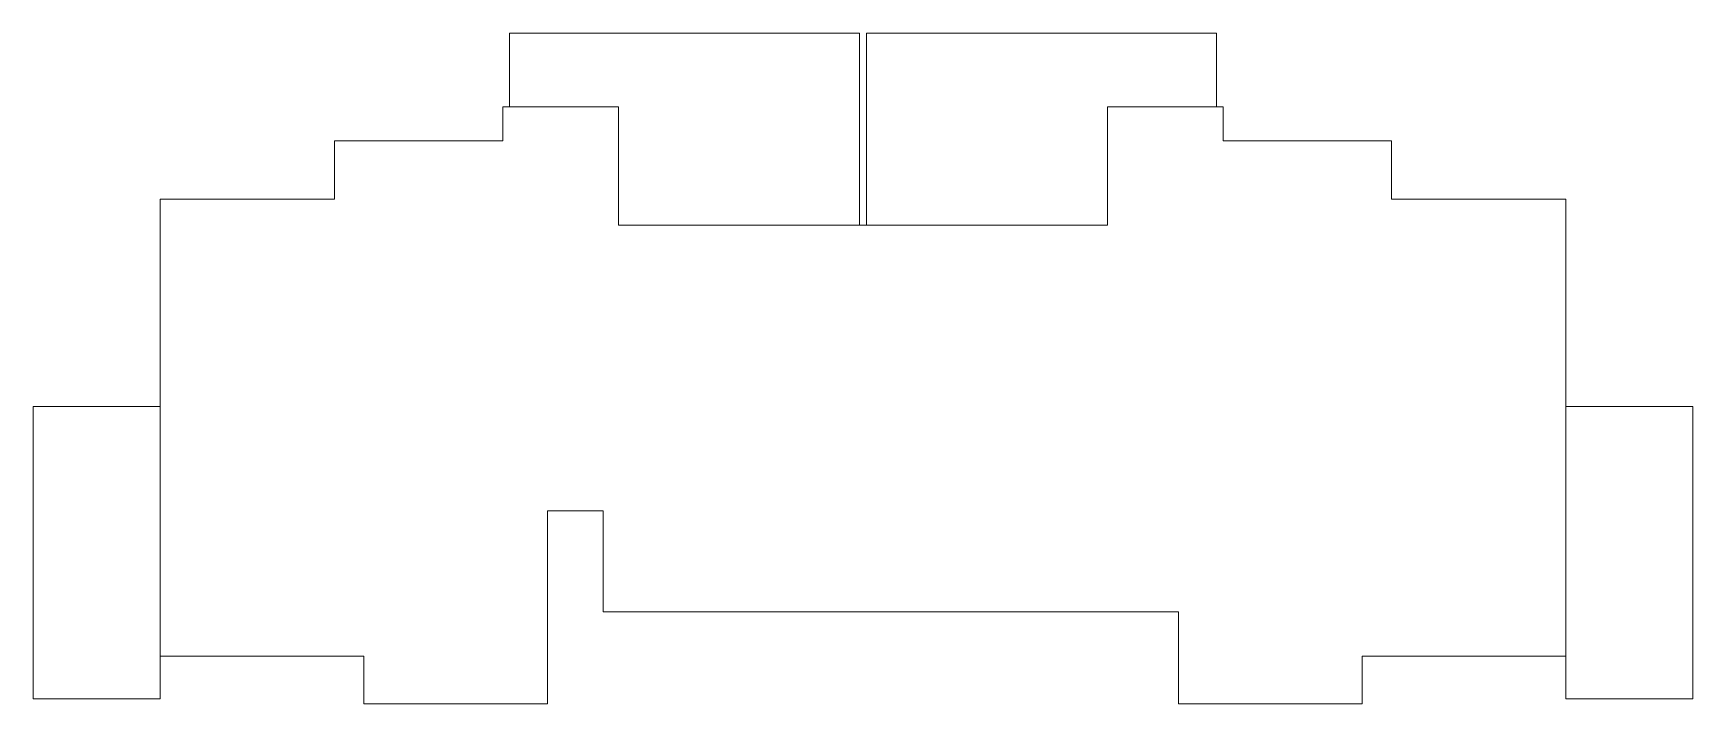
# Model space of a CAD drawing. Header units: millimetres. Extents: x 917 to 1168, y -421 to -23.
# Drawn here: x 921.55 to 959.27, y -360.58 to -345.32 of the extents above; entities that cross this region are included whole.
import ezdxf

# ---------------------------------------------------------------- set-up
doc = ezdxf.new("R2010")
doc.units = ezdxf.units.MM
doc.header["$LTSCALE"] = 0.1
doc.layers.add('00-Ventilacion', color=3, linetype='Continuous')

msp = doc.modelspace()

# ---------------------------------------------------------------- linework, layer by layer
at = {"layer": '00-Ventilacion', "color": 3, "lineweight": 5}
for points in [[(940.331, -349.69), (940.331, -345.319), (932.376, -345.319), (932.376, -346.996), (934.849, -346.996), (934.849, -349.69), (940.331, -349.69)], [(940.486, -349.69), (940.486, -345.319), (948.441, -345.319), (948.441, -346.996), (945.968, -346.996), (945.968, -349.69), (940.486, -349.69)], [(924.436, -359.489), (924.436, -360.461), (921.547, -360.461), (921.547, -353.814), (924.436, -353.814), (924.436, -359.489)], [(956.381, -359.489), (956.381, -360.461), (959.27, -360.461), (959.27, -353.814), (956.381, -353.814), (956.381, -359.489)]]:
    msp.add_lwpolyline(points, dxfattribs=at)
at = {"layer": '00-Ventilacion', "color": 6, "lineweight": 5}
msp.add_lwpolyline([(934.506, -358.485), (934.506, -356.185), (933.236, -356.185), (933.236, -360.576), (929.06, -360.576), (929.06, -359.489), (924.591, -359.489), (924.436, -359.489), (924.436, -349.093), (928.392, -349.093), (928.392, -347.769), (932.221, -347.769), (932.221, -346.996), (934.849, -346.996), (934.849, -349.69), (945.968, -349.69), (945.968, -346.996), (948.596, -346.996), (948.596, -347.769), (952.425, -347.769), (952.425, -349.093), (956.381, -349.093), (956.381, -359.489), (951.757, -359.489), (951.757, -360.576), (947.582, -360.576), (947.582, -358.485), (934.506, -358.485)], dxfattribs=at)

doc.saveas('drawing.dxf')
